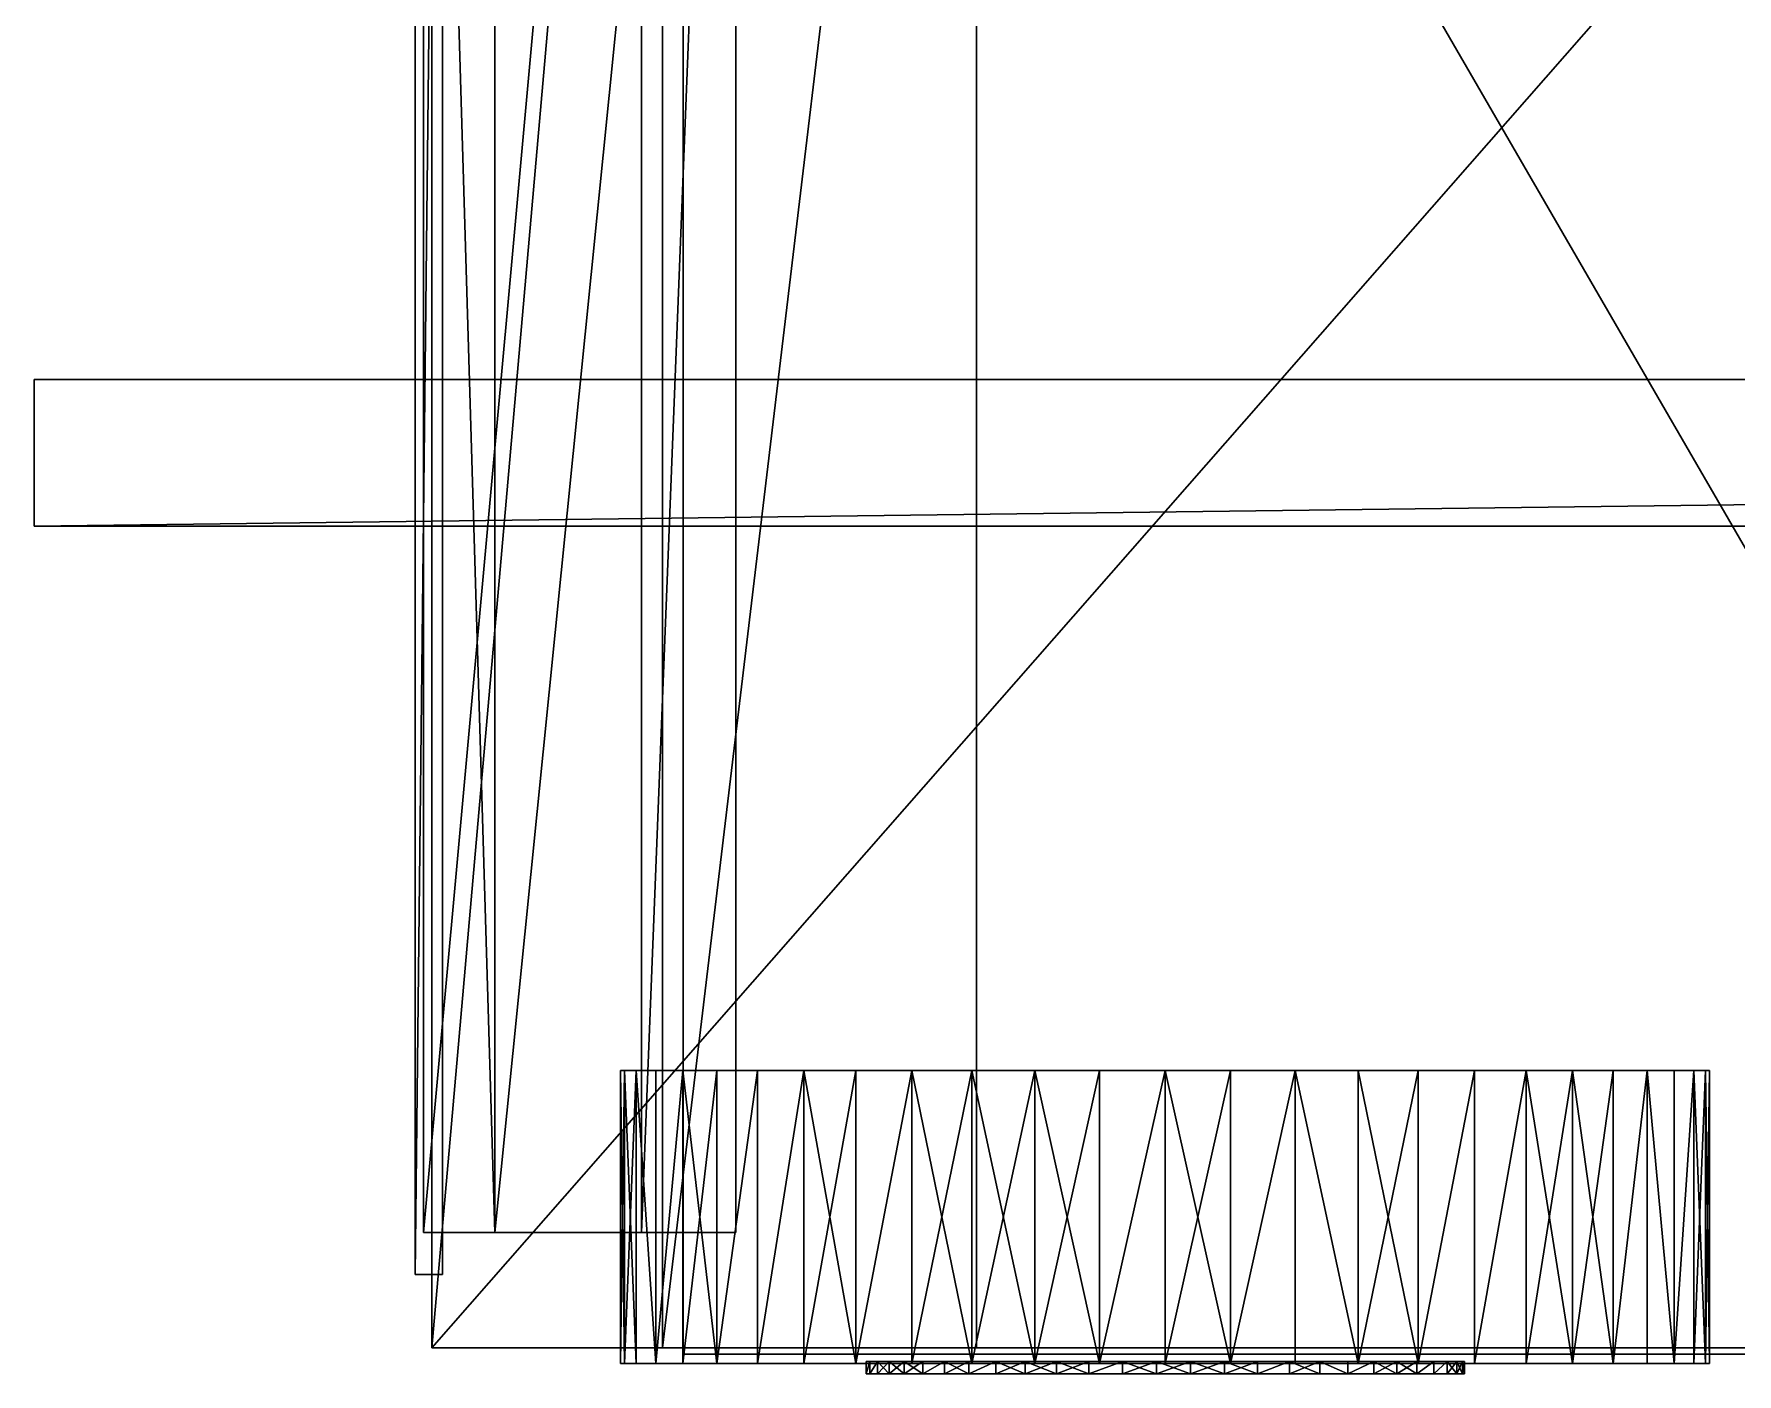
# Model space of a CAD drawing. Header units: millimetres. Extents: x -2700 to 8540, y -1280 to 1295.
# Drawn here: x -2700 to -1074, y -1280 to 0 of the extents above; entities that cross this region are included whole.
import ezdxf

# ---------------------------------------------------------------- set-up
doc = ezdxf.new("R2010")
doc.units = ezdxf.units.MM

msp = doc.modelspace()

# ---------------------------------------------------------------- linework, layer by layer
at = {"layer": 'CAD_75LAB'}
for points in [[(-120, 1255, 500), (-120, -1255, 500), (-2320, -1255, 500)], [(-2320, 1255, 500), (-120, 1255, 500), (-2320, -1255, 500)], [(-2100, 1255, 3040), (-2320, 1255, 1600), (-2320, -1255, 1600)], [(-2100, 1255, 3040), (-2320, -1255, 1600), (-2100, -1255, 3040)], [(-2320, 1255, 500), (-2320, -1255, 500), (-2320, -1255, 1600)], [(-2320, 1255, 1600), (-2320, 1255, 500), (-2320, -1255, 1600)], [(-1800, 1255, 3300), (-2100, 1255, 3040), (-2100, -1255, 3040)], [(-1800, 1255, 3300), (-2100, -1255, 3040), (-1800, -1255, 3300)], [(-2080, -1261, 1750), (-2080, 1261, 3020), (-2080, 1261, 1750)], [(-2080, -1261, 3020), (-2080, 1261, 3020), (-2080, -1261, 1750)], [(-2080, 1261, 1750), (-620, -1261, 1750), (-2080, -1261, 1750)], [(-620, 1261, 1750), (-620, -1261, 1750), (-2080, 1261, 1750)], [(-2080, 1261, 3020), (-2080, -1261, 3020), (-620, -1261, 3020)], [(-620, 1261, 3020), (-2080, 1261, 3020), (-620, -1261, 3020)], [(-1800, 1255, 3300), (-1800, -1255, 3300), (-120, -1255, 3300)], [(-120, 1255, 3300), (-1800, 1255, 3300), (-120, -1255, 3300)], [(-2336, -1185, 630), (-2336, 1185, 920), (-2336, 1185, 630)], [(-2336, -1185, 920), (-2336, 1185, 920), (-2336, -1185, 630)], [(-2310, 1185, 630), (-2336, -1185, 630), (-2336, 1185, 630)], [(-2310, 1185, 630), (-2310, -1185, 630), (-2336, -1185, 630)], [(-2310, 1185, 920), (-2336, 1185, 920), (-2336, -1185, 920)], [(-2310, 1185, 920), (-2336, -1185, 920), (-2310, -1185, 920)], [(-2310, -1185, 630), (-2310, 1185, 630), (-2310, 1185, 920)], [(-2310, -1185, 920), (-2310, -1185, 630), (-2310, 1185, 920)], [(-2260, -1145, 1710), (-2328, 1145, 1710), (-2260, 1145, 1710)], [(-2260, -1145, 1710), (-2328, -1145, 1710), (-2328, 1145, 1710)], [(-2328, -1145, 1710), (-2120, 1145, 3020), (-2328, 1145, 1710)], [(-2328, -1145, 1710), (-2120, -1145, 3020), (-2120, 1145, 3020)], [(-2260, -1145, 1710), (-2260, 1145, 1710), (-2030, 1145, 3020)], [(-2030, -1145, 3020), (-2260, -1145, 1710), (-2030, 1145, 3020)], [(-2120, -1145, 3020), (-2030, -1145, 3020), (-2030, 1145, 3020)], [(-2120, -1145, 3020), (-2030, 1145, 3020), (-2120, 1145, 3020)], [(-2700, -330, 1090), (-2700, -330, 840), (-2700, -470, 840)], [(-2700, -470, 1090), (-2700, -330, 1090), (-2700, -470, 840)], [(8460, -330, 840), (-2700, -330, 840), (-2700, -330, 1090)], [(8460, -330, 1090), (8460, -330, 840), (-2700, -330, 1090)], [(8460, -330, 840), (-2700, -470, 840), (-2700, -330, 840)], [(8460, -330, 840), (8460, -470, 840), (-2700, -470, 840)], [(8460, -330, 1090), (-2700, -330, 1090), (-2700, -470, 1090)], [(8460, -330, 1090), (-2700, -470, 1090), (8460, -470, 1090)], [(8460, -470, 840), (-2700, -470, 1090), (-2700, -470, 840)], [(8460, -470, 1090), (-2700, -470, 1090), (8460, -470, 840)], [(-2140, -1270, 520), (-2136.21, -1270, 582.68), (-2136.21, -990, 582.68)], [(-2140, -1270, 520), (-2136.21, -990, 582.68), (-2140, -990, 520)], [(-2136.21, -1270, 457.32), (-2140, -1270, 520), (-2140, -990, 520)], [(-2136.21, -1270, 457.32), (-2140, -990, 520), (-2136.21, -990, 457.32)], [(-2136.21, -990, 582.68), (-2136.21, -990, 457.32), (-2140, -990, 520)], [(-2136.21, -1270, 582.68), (-2124.89, -1270, 644.44), (-2124.89, -990, 644.44)], [(-2136.21, -1270, 582.68), (-2124.89, -990, 644.44), (-2136.21, -990, 582.68)], [(-2124.89, -1270, 395.56), (-2136.21, -1270, 457.32), (-2136.21, -990, 457.32)], [(-2124.89, -1270, 395.56), (-2136.21, -990, 457.32), (-2124.89, -990, 395.56)], [(-2136.21, -990, 457.32), (-2106.21, -990, 335.61), (-2124.89, -990, 395.56)], [(-2136.21, -990, 457.32), (-2009.23, -990, 175.18), (-2047.95, -990, 224.61)], [(-2136.21, -990, 457.32), (-2047.95, -990, 224.61), (-2106.21, -990, 335.61)], [(-2136.21, -990, 457.32), (-1744.44, -990, 15.11), (-2009.23, -990, 175.18)], [(-2106.21, -990, 704.39), (-2136.21, -990, 582.68), (-2124.89, -990, 644.44)], [(-2009.23, -990, 864.82), (-2136.21, -990, 582.68), (-2106.21, -990, 704.39)], [(-1115.11, -990, 395.56), (-2136.21, -990, 582.68), (-2009.23, -990, 864.82)], [(-1115.11, -990, 395.56), (-1744.44, -990, 15.11), (-2136.21, -990, 457.32)], [(-1115.11, -990, 395.56), (-2136.21, -990, 457.32), (-2136.21, -990, 582.68)], [(-2106.21, -1270, 704.39), (-2106.21, -990, 704.39), (-2124.89, -990, 644.44)], [(-2124.89, -1270, 644.44), (-2106.21, -1270, 704.39), (-2124.89, -990, 644.44)], [(-2106.21, -1270, 335.61), (-2124.89, -1270, 395.56), (-2124.89, -990, 395.56)], [(-2106.21, -1270, 335.61), (-2124.89, -990, 395.56), (-2106.21, -990, 335.61)], [(-2106.21, -1270, 704.39), (-2080.44, -990, 761.66), (-2106.21, -990, 704.39)], [(-2106.21, -1270, 704.39), (-2080.44, -1270, 761.66), (-2080.44, -990, 761.66)], [(-2106.21, -1270, 335.61), (-2106.21, -990, 335.61), (-2080.44, -990, 278.34)], [(-2080.44, -1270, 278.34), (-2106.21, -1270, 335.61), (-2080.44, -990, 278.34)], [(-2106.21, -990, 335.61), (-2047.95, -990, 224.61), (-2080.44, -990, 278.34)], [(-2009.23, -990, 864.82), (-2106.21, -990, 704.39), (-2080.44, -990, 761.66)], [(-2080.44, -1270, 761.66), (-2047.95, -990, 815.39), (-2080.44, -990, 761.66)], [(-2080.44, -1270, 761.66), (-2047.95, -1270, 815.39), (-2047.95, -990, 815.39)], [(-2047.95, -1270, 224.61), (-2080.44, -1270, 278.34), (-2080.44, -990, 278.34)], [(-2047.95, -1270, 224.61), (-2080.44, -990, 278.34), (-2047.95, -990, 224.61)], [(-2009.23, -990, 864.82), (-2080.44, -990, 761.66), (-2047.95, -990, 815.39)], [(-2047.95, -1270, 815.39), (-2009.23, -990, 864.82), (-2047.95, -990, 815.39)], [(-2047.95, -1270, 815.39), (-2009.23, -1270, 864.82), (-2009.23, -990, 864.82)], [(-2047.95, -1270, 224.61), (-2047.95, -990, 224.61), (-2009.23, -990, 175.18)], [(-2009.23, -1270, 175.18), (-2047.95, -1270, 224.61), (-2009.23, -990, 175.18)], [(-2009.23, -1270, 864.82), (-1964.82, -990, 909.23), (-2009.23, -990, 864.82)], [(-2009.23, -1270, 864.82), (-1964.82, -1270, 909.23), (-1964.82, -990, 909.23)], [(-2009.23, -1270, 175.18), (-2009.23, -990, 175.18), (-1964.82, -990, 130.77)], [(-1964.82, -1270, 130.77), (-2009.23, -1270, 175.18), (-1964.82, -990, 130.77)], [(-1915.39, -990, 92.05), (-1964.82, -990, 130.77), (-2009.23, -990, 175.18)], [(-1744.44, -990, 15.11), (-1915.39, -990, 92.05), (-2009.23, -990, 175.18)], [(-1115.11, -990, 395.56), (-2009.23, -990, 864.82), (-1964.82, -990, 909.23)], [(-1964.82, -1270, 909.23), (-1915.39, -990, 947.95), (-1964.82, -990, 909.23)], [(-1964.82, -1270, 909.23), (-1915.39, -1270, 947.95), (-1915.39, -990, 947.95)], [(-1915.39, -1270, 92.05), (-1964.82, -1270, 130.77), (-1964.82, -990, 130.77)], [(-1915.39, -1270, 92.05), (-1964.82, -990, 130.77), (-1915.39, -990, 92.05)], [(-1804.39, -990, 1006.21), (-1964.82, -990, 909.23), (-1915.39, -990, 947.95)], [(-1115.11, -990, 395.56), (-1964.82, -990, 909.23), (-1804.39, -990, 1006.21)], [(-1915.39, -1270, 947.95), (-1861.66, -990, 980.44), (-1915.39, -990, 947.95)], [(-1915.39, -1270, 947.95), (-1861.66, -1270, 980.44), (-1861.66, -990, 980.44)], [(-1915.39, -1270, 92.05), (-1915.39, -990, 92.05), (-1861.66, -990, 59.56)], [(-1861.66, -1270, 59.56), (-1915.39, -1270, 92.05), (-1861.66, -990, 59.56)], [(-1744.44, -990, 15.11), (-1861.66, -990, 59.56), (-1915.39, -990, 92.05)], [(-1804.39, -990, 1006.21), (-1915.39, -990, 947.95), (-1861.66, -990, 980.44)], [(-1861.66, -1270, 980.44), (-1804.39, -990, 1006.21), (-1861.66, -990, 980.44)], [(-1861.66, -1270, 980.44), (-1804.39, -1270, 1006.21), (-1804.39, -990, 1006.21)], [(-1804.39, -1270, 33.79), (-1861.66, -1270, 59.56), (-1861.66, -990, 59.56)], [(-1804.39, -1270, 33.79), (-1861.66, -990, 59.56), (-1804.39, -990, 33.79)], [(-1744.44, -990, 15.11), (-1804.39, -990, 33.79), (-1861.66, -990, 59.56)], [(-1804.39, -1270, 1006.21), (-1744.44, -990, 1024.89), (-1804.39, -990, 1006.21)], [(-1804.39, -1270, 1006.21), (-1744.44, -1270, 1024.89), (-1744.44, -990, 1024.89)], [(-1744.44, -1270, 15.11), (-1804.39, -1270, 33.79), (-1804.39, -990, 33.79)], [(-1744.44, -1270, 15.11), (-1804.39, -990, 33.79), (-1744.44, -990, 15.11)], [(-1682.68, -990, 1036.21), (-1804.39, -990, 1006.21), (-1744.44, -990, 1024.89)], [(-1324.61, -990, 947.95), (-1804.39, -990, 1006.21), (-1682.68, -990, 1036.21)], [(-1192.05, -990, 815.39), (-1115.11, -990, 395.56), (-1804.39, -990, 1006.21)], [(-1192.05, -990, 815.39), (-1804.39, -990, 1006.21), (-1324.61, -990, 947.95)], [(-1744.44, -1270, 1024.89), (-1682.68, -990, 1036.21), (-1744.44, -990, 1024.89)], [(-1744.44, -1270, 1024.89), (-1682.68, -1270, 1036.21), (-1682.68, -990, 1036.21)], [(-1682.68, -1270, 3.79), (-1744.44, -1270, 15.11), (-1744.44, -990, 15.11)], [(-1682.68, -1270, 3.79), (-1744.44, -990, 15.11), (-1682.68, -990, 3.79)], [(-1620, -990), (-1682.68, -990, 3.79), (-1744.44, -990, 15.11)], [(-1435.61, -990, 33.79), (-1620, -990), (-1744.44, -990, 15.11)], [(-1324.61, -990, 92.05), (-1435.61, -990, 33.79), (-1744.44, -990, 15.11)], [(-1115.11, -990, 395.56), (-1324.61, -990, 92.05), (-1744.44, -990, 15.11)], [(-1682.68, -1270, 1036.21), (-1620, -990, 1040), (-1682.68, -990, 1036.21)], [(-1682.68, -1270, 1036.21), (-1620, -1270, 1040), (-1620, -990, 1040)], [(-1682.68, -1270, 3.79), (-1682.68, -990, 3.79), (-1620, -990)], [(-1620, -1270), (-1682.68, -1270, 3.79), (-1620, -990)], [(-1324.61, -990, 947.95), (-1682.68, -990, 1036.21), (-1620, -990, 1040)], [(-1620, -1270, 1040), (-1557.32, -1270, 1036.21), (-1557.32, -990, 1036.21)], [(-1620, -1270, 1040), (-1557.32, -990, 1036.21), (-1620, -990, 1040)], [(-1557.32, -1270, 3.79), (-1620, -1270), (-1620, -990)], [(-1557.32, -1270, 3.79), (-1620, -990), (-1557.32, -990, 3.79)], [(-1435.61, -990, 33.79), (-1557.32, -990, 3.79), (-1620, -990)], [(-1495.56, -990, 1024.89), (-1620, -990, 1040), (-1557.32, -990, 1036.21)], [(-1378.34, -990, 980.44), (-1620, -990, 1040), (-1495.56, -990, 1024.89)], [(-1324.61, -990, 947.95), (-1620, -990, 1040), (-1378.34, -990, 980.44)], [(-1557.32, -1270, 1036.21), (-1495.56, -1270, 1024.89), (-1495.56, -990, 1024.89)], [(-1557.32, -1270, 1036.21), (-1495.56, -990, 1024.89), (-1557.32, -990, 1036.21)], [(-1557.32, -1270, 3.79), (-1557.32, -990, 3.79), (-1495.56, -990, 15.11)], [(-1495.56, -1270, 15.11), (-1557.32, -1270, 3.79), (-1495.56, -990, 15.11)], [(-1435.61, -990, 33.79), (-1495.56, -990, 15.11), (-1557.32, -990, 3.79)], [(-1435.61, -1270, 1006.21), (-1435.61, -990, 1006.21), (-1495.56, -990, 1024.89)], [(-1495.56, -1270, 1024.89), (-1435.61, -1270, 1006.21), (-1495.56, -990, 1024.89)], [(-1435.61, -1270, 33.79), (-1495.56, -1270, 15.11), (-1495.56, -990, 15.11)], [(-1435.61, -1270, 33.79), (-1495.56, -990, 15.11), (-1435.61, -990, 33.79)], [(-1378.34, -990, 980.44), (-1495.56, -990, 1024.89), (-1435.61, -990, 1006.21)], [(-1435.61, -1270, 1006.21), (-1378.34, -1270, 980.44), (-1378.34, -990, 980.44)], [(-1435.61, -1270, 1006.21), (-1378.34, -990, 980.44), (-1435.61, -990, 1006.21)], [(-1378.34, -1270, 59.56), (-1435.61, -1270, 33.79), (-1435.61, -990, 33.79)], [(-1378.34, -1270, 59.56), (-1435.61, -990, 33.79), (-1378.34, -990, 59.56)], [(-1324.61, -990, 92.05), (-1378.34, -990, 59.56), (-1435.61, -990, 33.79)], [(-1378.34, -1270, 980.44), (-1324.61, -1270, 947.95), (-1324.61, -990, 947.95)], [(-1378.34, -1270, 980.44), (-1324.61, -990, 947.95), (-1378.34, -990, 980.44)], [(-1378.34, -1270, 59.56), (-1378.34, -990, 59.56), (-1324.61, -990, 92.05)], [(-1324.61, -1270, 92.05), (-1378.34, -1270, 59.56), (-1324.61, -990, 92.05)], [(-1324.61, -1270, 947.95), (-1275.18, -1270, 909.23), (-1275.18, -990, 909.23)], [(-1324.61, -1270, 947.95), (-1275.18, -990, 909.23), (-1324.61, -990, 947.95)], [(-1324.61, -1270, 92.05), (-1324.61, -990, 92.05), (-1275.18, -990, 130.77)], [(-1275.18, -1270, 130.77), (-1324.61, -1270, 92.05), (-1275.18, -990, 130.77)], [(-1230.77, -990, 175.18), (-1275.18, -990, 130.77), (-1324.61, -990, 92.05)], [(-1192.05, -990, 224.61), (-1230.77, -990, 175.18), (-1324.61, -990, 92.05)], [(-1159.56, -990, 278.34), (-1192.05, -990, 224.61), (-1324.61, -990, 92.05)], [(-1115.11, -990, 395.56), (-1159.56, -990, 278.34), (-1324.61, -990, 92.05)], [(-1275.18, -990, 909.23), (-1192.05, -990, 815.39), (-1324.61, -990, 947.95)], [(-1275.18, -1270, 909.23), (-1230.77, -1270, 864.82), (-1230.77, -990, 864.82)], [(-1275.18, -1270, 909.23), (-1230.77, -990, 864.82), (-1275.18, -990, 909.23)], [(-1230.77, -1270, 175.18), (-1275.18, -1270, 130.77), (-1275.18, -990, 130.77)], [(-1230.77, -1270, 175.18), (-1275.18, -990, 130.77), (-1230.77, -990, 175.18)], [(-1275.18, -990, 909.23), (-1230.77, -990, 864.82), (-1192.05, -990, 815.39)], [(-1230.77, -1270, 864.82), (-1192.05, -1270, 815.39), (-1192.05, -990, 815.39)], [(-1230.77, -1270, 864.82), (-1192.05, -990, 815.39), (-1230.77, -990, 864.82)], [(-1192.05, -1270, 224.61), (-1230.77, -1270, 175.18), (-1230.77, -990, 175.18)], [(-1192.05, -1270, 224.61), (-1230.77, -990, 175.18), (-1192.05, -990, 224.61)], [(-1192.05, -1270, 815.39), (-1159.56, -1270, 761.66), (-1159.56, -990, 761.66)], [(-1192.05, -1270, 815.39), (-1159.56, -990, 761.66), (-1192.05, -990, 815.39)], [(-1192.05, -1270, 224.61), (-1192.05, -990, 224.61), (-1159.56, -990, 278.34)], [(-1159.56, -1270, 278.34), (-1192.05, -1270, 224.61), (-1159.56, -990, 278.34)], [(-1192.05, -990, 815.39), (-1133.79, -990, 704.39), (-1115.11, -990, 644.44)], [(-1192.05, -990, 815.39), (-1159.56, -990, 761.66), (-1133.79, -990, 704.39)], [(-1192.05, -990, 815.39), (-1115.11, -990, 644.44), (-1115.11, -990, 395.56)], [(-1133.79, -1270, 704.39), (-1133.79, -990, 704.39), (-1159.56, -990, 761.66)], [(-1159.56, -1270, 761.66), (-1133.79, -1270, 704.39), (-1159.56, -990, 761.66)], [(-1133.79, -1270, 335.61), (-1159.56, -990, 278.34), (-1133.79, -990, 335.61)], [(-1133.79, -1270, 335.61), (-1159.56, -1270, 278.34), (-1159.56, -990, 278.34)], [(-1115.11, -990, 395.56), (-1133.79, -990, 335.61), (-1159.56, -990, 278.34)], [(-1133.79, -1270, 704.39), (-1115.11, -1270, 644.44), (-1115.11, -990, 644.44)], [(-1133.79, -1270, 704.39), (-1115.11, -990, 644.44), (-1133.79, -990, 704.39)], [(-1133.79, -1270, 335.61), (-1133.79, -990, 335.61), (-1115.11, -990, 395.56)], [(-1115.11, -1270, 395.56), (-1133.79, -1270, 335.61), (-1115.11, -990, 395.56)], [(-1115.11, -1270, 644.44), (-1103.79, -1270, 582.68), (-1103.79, -990, 582.68)], [(-1115.11, -1270, 644.44), (-1103.79, -990, 582.68), (-1115.11, -990, 644.44)], [(-1103.79, -1270, 457.32), (-1115.11, -990, 395.56), (-1103.79, -990, 457.32)], [(-1103.79, -1270, 457.32), (-1115.11, -1270, 395.56), (-1115.11, -990, 395.56)], [(-1115.11, -990, 644.44), (-1103.79, -990, 582.68), (-1100, -990, 520)], [(-1115.11, -990, 644.44), (-1103.79, -990, 457.32), (-1115.11, -990, 395.56)], [(-1115.11, -990, 644.44), (-1100, -990, 520), (-1103.79, -990, 457.32)], [(-1100, -1270, 520), (-1100, -990, 520), (-1103.79, -990, 582.68)], [(-1103.79, -1270, 582.68), (-1100, -1270, 520), (-1103.79, -990, 582.68)], [(-1103.79, -1270, 457.32), (-1103.79, -990, 457.32), (-1100, -990, 520)], [(-1100, -1270, 520), (-1103.79, -1270, 457.32), (-1100, -990, 520)], [(-2120, -1145, 3020), (-2328, -1145, 1710), (-2260, -1145, 1710)], [(-2030, -1145, 3020), (-2120, -1145, 3020), (-2260, -1145, 1710)], [(-2310, -1185, 920), (-2336, -1185, 630), (-2310, -1185, 630)], [(-2310, -1185, 920), (-2336, -1185, 920), (-2336, -1185, 630)], [(-2320, -1255, 1600), (-2320, -1255, 500), (-120, -1255, 500)], [(-2320, -1255, 1600), (-120, -1255, 500), (-120, -1255, 3300)], [(-1800, -1255, 3300), (-2320, -1255, 1600), (-120, -1255, 3300)], [(-2100, -1255, 3040), (-2320, -1255, 1600), (-1800, -1255, 3300)], [(-620, -1261, 3020), (-2080, -1261, 1750), (-620, -1261, 1750)], [(-620, -1261, 3020), (-2080, -1261, 3020), (-2080, -1261, 1750)], [(-1905.53, -1280, 536.33), (-1901.81, -1280, 568.77), (-1901.81, -1268, 568.77)], [(-1905.53, -1280, 536.33), (-1901.81, -1268, 568.77), (-1905.53, -1268, 536.33)], [(-1905.53, -1280, 503.67), (-1905.53, -1280, 536.33), (-1905.53, -1268, 536.33)], [(-1905.53, -1280, 503.67), (-1905.53, -1268, 536.33), (-1905.53, -1268, 503.67)], [(-1905.53, -1280, 503.67), (-1905.53, -1268, 503.67), (-1901.81, -1268, 471.23)], [(-1901.81, -1280, 471.23), (-1905.53, -1280, 503.67), (-1901.81, -1268, 471.23)], [(-1905.53, -1268, 503.67), (-1894.42, -1268, 439.42), (-1901.81, -1268, 471.23)], [(-1901.81, -1268, 568.77), (-1905.53, -1268, 503.67), (-1905.53, -1268, 536.33)], [(-1883.44, -1268, 631.33), (-1894.42, -1268, 439.42), (-1905.53, -1268, 503.67)], [(-1883.44, -1268, 631.33), (-1905.53, -1268, 503.67), (-1901.81, -1268, 568.77)], [(-1901.81, -1280, 568.77), (-1894.42, -1280, 600.58), (-1894.42, -1268, 600.58)], [(-1901.81, -1280, 568.77), (-1894.42, -1268, 600.58), (-1901.81, -1268, 568.77)], [(-1901.81, -1280, 471.23), (-1901.81, -1268, 471.23), (-1894.42, -1268, 439.42)], [(-1894.42, -1280, 439.42), (-1901.81, -1280, 471.23), (-1894.42, -1268, 439.42)], [(-1883.44, -1268, 631.33), (-1901.81, -1268, 568.77), (-1894.42, -1268, 600.58)], [(-1894.42, -1280, 600.58), (-1883.44, -1280, 631.33), (-1883.44, -1268, 631.33)], [(-1894.42, -1280, 600.58), (-1883.44, -1268, 631.33), (-1894.42, -1268, 600.58)], [(-1883.44, -1280, 408.67), (-1894.42, -1280, 439.42), (-1894.42, -1268, 439.42)], [(-1883.44, -1280, 408.67), (-1894.42, -1268, 439.42), (-1883.44, -1268, 408.67)], [(-1894.42, -1268, 439.42), (-1869.03, -1268, 379.36), (-1883.44, -1268, 408.67)], [(-1894.42, -1268, 439.42), (-1830.71, -1268, 326.61), (-1869.03, -1268, 379.36)], [(-1894.42, -1268, 439.42), (-1723.76, -1268, 253.49), (-1830.71, -1268, 326.61)], [(-1851.38, -1268, 688.11), (-1894.42, -1268, 439.42), (-1883.44, -1268, 631.33)], [(-1753.47, -1268, 772.95), (-1894.42, -1268, 439.42), (-1851.38, -1268, 688.11)], [(-1595.53, -1268, 804.95), (-1894.42, -1268, 439.42), (-1753.47, -1268, 772.95)], [(-1595.53, -1268, 804.95), (-1723.76, -1268, 253.49), (-1894.42, -1268, 439.42)], [(-1883.44, -1280, 631.33), (-1869.03, -1280, 660.64), (-1869.03, -1268, 660.64)], [(-1883.44, -1280, 631.33), (-1869.03, -1268, 660.64), (-1883.44, -1268, 631.33)], [(-1869.03, -1280, 379.36), (-1883.44, -1280, 408.67), (-1883.44, -1268, 408.67)], [(-1869.03, -1280, 379.36), (-1883.44, -1268, 408.67), (-1869.03, -1268, 379.36)], [(-1851.38, -1268, 688.11), (-1883.44, -1268, 631.33), (-1869.03, -1268, 660.64)], [(-1869.03, -1280, 660.64), (-1851.38, -1280, 688.11), (-1851.38, -1268, 688.11)], [(-1869.03, -1280, 660.64), (-1851.38, -1268, 688.11), (-1869.03, -1268, 660.64)], [(-1851.38, -1280, 351.89), (-1869.03, -1280, 379.36), (-1869.03, -1268, 379.36)], [(-1851.38, -1280, 351.89), (-1869.03, -1268, 379.36), (-1851.38, -1268, 351.89)], [(-1869.03, -1268, 379.36), (-1830.71, -1268, 326.61), (-1851.38, -1268, 351.89)], [(-1851.38, -1280, 688.11), (-1830.71, -1280, 713.39), (-1830.71, -1268, 713.39)], [(-1851.38, -1280, 688.11), (-1830.71, -1268, 713.39), (-1851.38, -1268, 688.11)], [(-1851.38, -1280, 351.89), (-1851.38, -1268, 351.89), (-1830.71, -1268, 326.61)], [(-1830.71, -1280, 326.61), (-1851.38, -1280, 351.89), (-1830.71, -1268, 326.61)], [(-1781.43, -1268, 756.08), (-1851.38, -1268, 688.11), (-1830.71, -1268, 713.39)], [(-1753.47, -1268, 772.95), (-1851.38, -1268, 688.11), (-1781.43, -1268, 756.08)], [(-1830.71, -1280, 713.39), (-1807.29, -1268, 736.14), (-1830.71, -1268, 713.39)], [(-1830.71, -1280, 713.39), (-1807.29, -1280, 736.14), (-1807.29, -1268, 736.14)], [(-1807.29, -1280, 303.86), (-1830.71, -1280, 326.61), (-1830.71, -1268, 326.61)], [(-1807.29, -1280, 303.86), (-1830.71, -1268, 326.61), (-1807.29, -1268, 303.86)], [(-1753.47, -1268, 267.05), (-1807.29, -1268, 303.86), (-1830.71, -1268, 326.61)], [(-1723.76, -1268, 253.49), (-1753.47, -1268, 267.05), (-1830.71, -1268, 326.61)], [(-1781.43, -1268, 756.08), (-1830.71, -1268, 713.39), (-1807.29, -1268, 736.14)], [(-1807.29, -1280, 736.14), (-1781.43, -1268, 756.08), (-1807.29, -1268, 736.14)], [(-1807.29, -1280, 736.14), (-1781.43, -1280, 756.08), (-1781.43, -1268, 756.08)], [(-1807.29, -1280, 303.86), (-1807.29, -1268, 303.86), (-1781.43, -1268, 283.92)], [(-1781.43, -1280, 283.92), (-1807.29, -1280, 303.86), (-1781.43, -1268, 283.92)], [(-1753.47, -1268, 267.05), (-1781.43, -1268, 283.92), (-1807.29, -1268, 303.86)], [(-1781.43, -1280, 756.08), (-1753.47, -1268, 772.95), (-1781.43, -1268, 756.08)], [(-1781.43, -1280, 756.08), (-1753.47, -1280, 772.95), (-1753.47, -1268, 772.95)], [(-1753.47, -1280, 267.05), (-1781.43, -1280, 283.92), (-1781.43, -1268, 283.92)], [(-1753.47, -1280, 267.05), (-1781.43, -1268, 283.92), (-1753.47, -1268, 267.05)], [(-1753.47, -1280, 772.95), (-1723.76, -1268, 786.51), (-1753.47, -1268, 772.95)], [(-1753.47, -1280, 772.95), (-1723.76, -1280, 786.51), (-1723.76, -1268, 786.51)], [(-1723.76, -1280, 253.49), (-1753.47, -1280, 267.05), (-1753.47, -1268, 267.05)], [(-1723.76, -1280, 253.49), (-1753.47, -1268, 267.05), (-1723.76, -1268, 253.49)], [(-1595.53, -1268, 804.95), (-1753.47, -1268, 772.95), (-1723.76, -1268, 786.51)], [(-1723.76, -1280, 786.51), (-1692.71, -1268, 796.6), (-1723.76, -1268, 786.51)], [(-1723.76, -1280, 786.51), (-1692.71, -1280, 796.6), (-1692.71, -1268, 796.6)], [(-1692.71, -1280, 243.4), (-1723.76, -1280, 253.49), (-1723.76, -1268, 253.49)], [(-1692.71, -1280, 243.4), (-1723.76, -1268, 253.49), (-1692.71, -1268, 243.4)], [(-1563.2, -1268, 239.7), (-1692.71, -1268, 243.4), (-1723.76, -1268, 253.49)], [(-1531.62, -1268, 248), (-1563.2, -1268, 239.7), (-1723.76, -1268, 253.49)], [(-1595.53, -1268, 804.95), (-1723.76, -1268, 786.51), (-1692.71, -1268, 796.6)], [(-1595.53, -1268, 804.95), (-1531.62, -1268, 248), (-1723.76, -1268, 253.49)], [(-1692.71, -1280, 796.6), (-1660.7, -1268, 803.09), (-1692.71, -1268, 796.6)], [(-1692.71, -1280, 796.6), (-1660.7, -1280, 803.09), (-1660.7, -1268, 803.09)], [(-1692.71, -1280, 243.4), (-1692.71, -1268, 243.4), (-1660.7, -1268, 236.91)], [(-1660.7, -1280, 236.91), (-1692.71, -1280, 243.4), (-1660.7, -1268, 236.91)], [(-1628.17, -1268, 234.12), (-1660.7, -1268, 236.91), (-1692.71, -1268, 243.4)], [(-1563.2, -1268, 239.7), (-1628.17, -1268, 234.12), (-1692.71, -1268, 243.4)], [(-1595.53, -1268, 804.95), (-1692.71, -1268, 796.6), (-1660.7, -1268, 803.09)], [(-1660.7, -1280, 803.09), (-1628.17, -1268, 805.88), (-1660.7, -1268, 803.09)], [(-1660.7, -1280, 803.09), (-1628.17, -1280, 805.88), (-1628.17, -1268, 805.88)], [(-1628.17, -1280, 234.12), (-1660.7, -1280, 236.91), (-1660.7, -1268, 236.91)], [(-1628.17, -1280, 234.12), (-1660.7, -1268, 236.91), (-1628.17, -1268, 234.12)], [(-1595.53, -1268, 804.95), (-1660.7, -1268, 803.09), (-1628.17, -1268, 805.88)], [(-1628.17, -1280, 805.88), (-1595.53, -1268, 804.95), (-1628.17, -1268, 805.88)], [(-1628.17, -1280, 805.88), (-1595.53, -1280, 804.95), (-1595.53, -1268, 804.95)], [(-1595.53, -1280, 235.05), (-1628.17, -1280, 234.12), (-1628.17, -1268, 234.12)], [(-1595.53, -1280, 235.05), (-1628.17, -1268, 234.12), (-1595.53, -1268, 235.05)], [(-1563.2, -1268, 239.7), (-1595.53, -1268, 235.05), (-1628.17, -1268, 234.12)], [(-1595.53, -1280, 804.95), (-1563.2, -1268, 800.3), (-1595.53, -1268, 804.95)], [(-1595.53, -1280, 804.95), (-1563.2, -1280, 800.3), (-1563.2, -1268, 800.3)], [(-1563.2, -1280, 239.7), (-1595.53, -1280, 235.05), (-1595.53, -1268, 235.05)], [(-1563.2, -1280, 239.7), (-1595.53, -1268, 235.05), (-1563.2, -1268, 239.7)], [(-1531.62, -1268, 792), (-1595.53, -1268, 804.95), (-1563.2, -1268, 800.3)], [(-1472.31, -1268, 764.92), (-1595.53, -1268, 804.95), (-1531.62, -1268, 792)], [(-1472.31, -1268, 764.92), (-1531.62, -1268, 248), (-1595.53, -1268, 804.95)], [(-1563.2, -1280, 800.3), (-1531.62, -1280, 792), (-1531.62, -1268, 792)], [(-1563.2, -1280, 800.3), (-1531.62, -1268, 792), (-1563.2, -1268, 800.3)], [(-1531.62, -1280, 248), (-1563.2, -1280, 239.7), (-1563.2, -1268, 239.7)], [(-1531.62, -1280, 248), (-1563.2, -1268, 239.7), (-1531.62, -1268, 248)], [(-1531.62, -1280, 792), (-1501.19, -1280, 780.15), (-1501.19, -1268, 780.15)], [(-1531.62, -1280, 792), (-1501.19, -1268, 780.15), (-1531.62, -1268, 792)], [(-1531.62, -1280, 248), (-1531.62, -1268, 248), (-1501.19, -1268, 259.85)], [(-1501.19, -1280, 259.85), (-1531.62, -1280, 248), (-1501.19, -1268, 259.85)], [(-1472.31, -1268, 275.08), (-1501.19, -1268, 259.85), (-1531.62, -1268, 248)], [(-1334, -1268, 520), (-1472.31, -1268, 275.08), (-1531.62, -1268, 248)], [(-1472.31, -1268, 764.92), (-1531.62, -1268, 792), (-1501.19, -1268, 780.15)], [(-1472.31, -1268, 764.92), (-1334, -1268, 520), (-1531.62, -1268, 248)], [(-1501.19, -1280, 780.15), (-1472.31, -1280, 764.92), (-1472.31, -1268, 764.92)], [(-1501.19, -1280, 780.15), (-1472.31, -1268, 764.92), (-1501.19, -1268, 780.15)], [(-1472.31, -1280, 275.08), (-1501.19, -1268, 259.85), (-1472.31, -1268, 275.08)], [(-1472.31, -1280, 275.08), (-1501.19, -1280, 259.85), (-1501.19, -1268, 259.85)], [(-1445.35, -1280, 746.48), (-1445.35, -1268, 746.48), (-1472.31, -1268, 764.92)], [(-1472.31, -1280, 764.92), (-1445.35, -1280, 746.48), (-1472.31, -1268, 764.92)], [(-1445.35, -1280, 293.52), (-1472.31, -1280, 275.08), (-1472.31, -1268, 275.08)], [(-1445.35, -1280, 293.52), (-1472.31, -1268, 275.08), (-1445.35, -1268, 293.52)], [(-1341.43, -1268, 455.22), (-1445.35, -1268, 293.52), (-1472.31, -1268, 275.08)], [(-1334, -1268, 520), (-1341.43, -1268, 455.22), (-1472.31, -1268, 275.08)], [(-1398.6, -1268, 701.04), (-1334, -1268, 520), (-1472.31, -1268, 764.92)], [(-1420.68, -1268, 725.1), (-1472.31, -1268, 764.92), (-1445.35, -1268, 746.48)], [(-1420.68, -1268, 725.1), (-1398.6, -1268, 701.04), (-1472.31, -1268, 764.92)], [(-1445.35, -1280, 746.48), (-1420.68, -1280, 725.1), (-1420.68, -1268, 725.1)], [(-1445.35, -1280, 746.48), (-1420.68, -1268, 725.1), (-1445.35, -1268, 746.48)], [(-1445.35, -1280, 293.52), (-1445.35, -1268, 293.52), (-1420.68, -1268, 314.9)], [(-1420.68, -1280, 314.9), (-1445.35, -1280, 293.52), (-1420.68, -1268, 314.9)], [(-1379.4, -1268, 365.38), (-1420.68, -1268, 314.9), (-1445.35, -1268, 293.52)], [(-1341.43, -1268, 455.22), (-1379.4, -1268, 365.38), (-1445.35, -1268, 293.52)], [(-1420.68, -1280, 725.1), (-1398.6, -1280, 701.04), (-1398.6, -1268, 701.04)], [(-1420.68, -1280, 725.1), (-1398.6, -1268, 701.04), (-1420.68, -1268, 725.1)], [(-1398.6, -1280, 338.96), (-1420.68, -1268, 314.9), (-1398.6, -1268, 338.96)], [(-1398.6, -1280, 338.96), (-1420.68, -1280, 314.9), (-1420.68, -1268, 314.9)], [(-1379.4, -1268, 365.38), (-1398.6, -1268, 338.96), (-1420.68, -1268, 314.9)], [(-1398.6, -1280, 701.04), (-1379.4, -1280, 674.62), (-1379.4, -1268, 674.62)], [(-1398.6, -1280, 701.04), (-1379.4, -1268, 674.62), (-1398.6, -1268, 701.04)], [(-1379.4, -1280, 365.38), (-1398.6, -1268, 338.96), (-1379.4, -1268, 365.38)], [(-1379.4, -1280, 365.38), (-1398.6, -1280, 338.96), (-1398.6, -1268, 338.96)], [(-1398.6, -1268, 701.04), (-1341.43, -1268, 584.78), (-1334, -1268, 520)], [(-1398.6, -1268, 701.04), (-1379.4, -1268, 674.62), (-1341.43, -1268, 584.78)], [(-1379.4, -1280, 674.62), (-1363.34, -1280, 646.19), (-1363.34, -1268, 646.19)], [(-1379.4, -1280, 674.62), (-1363.34, -1268, 646.19), (-1379.4, -1268, 674.62)], [(-1379.4, -1280, 365.38), (-1379.4, -1268, 365.38), (-1363.34, -1268, 393.81)], [(-1363.34, -1280, 393.81), (-1379.4, -1280, 365.38), (-1363.34, -1268, 393.81)], [(-1341.43, -1268, 455.22), (-1363.34, -1268, 393.81), (-1379.4, -1268, 365.38)], [(-1379.4, -1268, 674.62), (-1350.63, -1268, 616.11), (-1341.43, -1268, 584.78)], [(-1379.4, -1268, 674.62), (-1363.34, -1268, 646.19), (-1350.63, -1268, 616.11)], [(-1363.34, -1280, 646.19), (-1350.63, -1280, 616.11), (-1350.63, -1268, 616.11)], [(-1363.34, -1280, 646.19), (-1350.63, -1268, 616.11), (-1363.34, -1268, 646.19)], [(-1363.34, -1280, 393.81), (-1363.34, -1268, 393.81), (-1350.63, -1268, 423.89)], [(-1350.63, -1280, 423.89), (-1363.34, -1280, 393.81), (-1350.63, -1268, 423.89)], [(-1341.43, -1268, 455.22), (-1350.63, -1268, 423.89), (-1363.34, -1268, 393.81)], [(-1350.63, -1280, 616.11), (-1341.43, -1280, 584.78), (-1341.43, -1268, 584.78)], [(-1350.63, -1280, 616.11), (-1341.43, -1268, 584.78), (-1350.63, -1268, 616.11)], [(-1341.43, -1280, 455.22), (-1350.63, -1268, 423.89), (-1341.43, -1268, 455.22)], [(-1341.43, -1280, 455.22), (-1350.63, -1280, 423.89), (-1350.63, -1268, 423.89)], [(-1335.86, -1280, 552.6), (-1335.86, -1268, 552.6), (-1341.43, -1268, 584.78)], [(-1341.43, -1280, 584.78), (-1335.86, -1280, 552.6), (-1341.43, -1268, 584.78)], [(-1341.43, -1280, 455.22), (-1341.43, -1268, 455.22), (-1335.86, -1268, 487.4)], [(-1335.86, -1280, 487.4), (-1341.43, -1280, 455.22), (-1335.86, -1268, 487.4)], [(-1334, -1268, 520), (-1335.86, -1268, 487.4), (-1341.43, -1268, 455.22)], [(-1341.43, -1268, 584.78), (-1335.86, -1268, 552.6), (-1334, -1268, 520)], [(-1335.86, -1280, 552.6), (-1334, -1280, 520), (-1334, -1268, 520)], [(-1335.86, -1280, 552.6), (-1334, -1268, 520), (-1335.86, -1268, 552.6)], [(-1334, -1280, 520), (-1335.86, -1268, 487.4), (-1334, -1268, 520)], [(-1334, -1280, 520), (-1335.86, -1280, 487.4), (-1335.86, -1268, 487.4)], [(-2136.21, -1270, 582.68), (-2140, -1270, 520), (-2136.21, -1270, 457.32)], [(-2136.21, -1270, 457.32), (-2124.89, -1270, 395.56), (-2106.21, -1270, 335.61)], [(-2136.21, -1270, 457.32), (-2047.95, -1270, 224.61), (-2009.23, -1270, 175.18)], [(-2136.21, -1270, 457.32), (-2106.21, -1270, 335.61), (-2047.95, -1270, 224.61)], [(-2136.21, -1270, 457.32), (-2009.23, -1270, 175.18), (-1744.44, -1270, 15.11)], [(-2106.21, -1270, 704.39), (-2124.89, -1270, 644.44), (-2136.21, -1270, 582.68)], [(-2009.23, -1270, 864.82), (-2106.21, -1270, 704.39), (-2136.21, -1270, 582.68)], [(-1115.11, -1270, 395.56), (-2009.23, -1270, 864.82), (-2136.21, -1270, 582.68)], [(-1115.11, -1270, 395.56), (-2136.21, -1270, 457.32), (-1744.44, -1270, 15.11)], [(-1115.11, -1270, 395.56), (-2136.21, -1270, 582.68), (-2136.21, -1270, 457.32)], [(-2106.21, -1270, 335.61), (-2080.44, -1270, 278.34), (-2047.95, -1270, 224.61)], [(-2009.23, -1270, 864.82), (-2080.44, -1270, 761.66), (-2106.21, -1270, 704.39)], [(-2009.23, -1270, 864.82), (-2047.95, -1270, 815.39), (-2080.44, -1270, 761.66)], [(-1915.39, -1270, 92.05), (-2009.23, -1270, 175.18), (-1964.82, -1270, 130.77)], [(-1744.44, -1270, 15.11), (-2009.23, -1270, 175.18), (-1915.39, -1270, 92.05)], [(-1115.11, -1270, 395.56), (-1964.82, -1270, 909.23), (-2009.23, -1270, 864.82)], [(-1804.39, -1270, 1006.21), (-1915.39, -1270, 947.95), (-1964.82, -1270, 909.23)], [(-1115.11, -1270, 395.56), (-1804.39, -1270, 1006.21), (-1964.82, -1270, 909.23)], [(-1744.44, -1270, 15.11), (-1915.39, -1270, 92.05), (-1861.66, -1270, 59.56)], [(-1804.39, -1270, 1006.21), (-1861.66, -1270, 980.44), (-1915.39, -1270, 947.95)], [(-1905.53, -1280, 503.67), (-1901.81, -1280, 471.23), (-1894.42, -1280, 439.42)], [(-1901.81, -1280, 568.77), (-1905.53, -1280, 536.33), (-1905.53, -1280, 503.67)], [(-1883.44, -1280, 631.33), (-1905.53, -1280, 503.67), (-1894.42, -1280, 439.42)], [(-1883.44, -1280, 631.33), (-1901.81, -1280, 568.77), (-1905.53, -1280, 503.67)], [(-1883.44, -1280, 631.33), (-1894.42, -1280, 600.58), (-1901.81, -1280, 568.77)], [(-1894.42, -1280, 439.42), (-1883.44, -1280, 408.67), (-1869.03, -1280, 379.36)], [(-1894.42, -1280, 439.42), (-1869.03, -1280, 379.36), (-1830.71, -1280, 326.61)], [(-1894.42, -1280, 439.42), (-1830.71, -1280, 326.61), (-1723.76, -1280, 253.49)], [(-1851.38, -1280, 688.11), (-1883.44, -1280, 631.33), (-1894.42, -1280, 439.42)], [(-1753.47, -1280, 772.95), (-1851.38, -1280, 688.11), (-1894.42, -1280, 439.42)], [(-1595.53, -1280, 804.95), (-1753.47, -1280, 772.95), (-1894.42, -1280, 439.42)], [(-1595.53, -1280, 804.95), (-1894.42, -1280, 439.42), (-1723.76, -1280, 253.49)], [(-1851.38, -1280, 688.11), (-1869.03, -1280, 660.64), (-1883.44, -1280, 631.33)], [(-1869.03, -1280, 379.36), (-1851.38, -1280, 351.89), (-1830.71, -1280, 326.61)], [(-1744.44, -1270, 15.11), (-1861.66, -1270, 59.56), (-1804.39, -1270, 33.79)], [(-1781.43, -1280, 756.08), (-1830.71, -1280, 713.39), (-1851.38, -1280, 688.11)], [(-1753.47, -1280, 772.95), (-1781.43, -1280, 756.08), (-1851.38, -1280, 688.11)], [(-1753.47, -1280, 267.05), (-1830.71, -1280, 326.61), (-1807.29, -1280, 303.86)], [(-1723.76, -1280, 253.49), (-1830.71, -1280, 326.61), (-1753.47, -1280, 267.05)], [(-1781.43, -1280, 756.08), (-1807.29, -1280, 736.14), (-1830.71, -1280, 713.39)], [(-1753.47, -1280, 267.05), (-1807.29, -1280, 303.86), (-1781.43, -1280, 283.92)], [(-1682.68, -1270, 1036.21), (-1744.44, -1270, 1024.89), (-1804.39, -1270, 1006.21)], [(-1324.61, -1270, 947.95), (-1682.68, -1270, 1036.21), (-1804.39, -1270, 1006.21)], [(-1192.05, -1270, 815.39), (-1804.39, -1270, 1006.21), (-1115.11, -1270, 395.56)], [(-1192.05, -1270, 815.39), (-1324.61, -1270, 947.95), (-1804.39, -1270, 1006.21)], [(-1595.53, -1280, 804.95), (-1723.76, -1280, 786.51), (-1753.47, -1280, 772.95)], [(-1620, -1270), (-1744.44, -1270, 15.11), (-1682.68, -1270, 3.79)], [(-1435.61, -1270, 33.79), (-1744.44, -1270, 15.11), (-1620, -1270)], [(-1324.61, -1270, 92.05), (-1744.44, -1270, 15.11), (-1435.61, -1270, 33.79)], [(-1115.11, -1270, 395.56), (-1744.44, -1270, 15.11), (-1324.61, -1270, 92.05)], [(-1563.2, -1280, 239.7), (-1723.76, -1280, 253.49), (-1692.71, -1280, 243.4)], [(-1531.62, -1280, 248), (-1723.76, -1280, 253.49), (-1563.2, -1280, 239.7)], [(-1595.53, -1280, 804.95), (-1692.71, -1280, 796.6), (-1723.76, -1280, 786.51)], [(-1595.53, -1280, 804.95), (-1723.76, -1280, 253.49), (-1531.62, -1280, 248)], [(-1628.17, -1280, 234.12), (-1692.71, -1280, 243.4), (-1660.7, -1280, 236.91)], [(-1563.2, -1280, 239.7), (-1692.71, -1280, 243.4), (-1628.17, -1280, 234.12)], [(-1595.53, -1280, 804.95), (-1660.7, -1280, 803.09), (-1692.71, -1280, 796.6)], [(-1324.61, -1270, 947.95), (-1620, -1270, 1040), (-1682.68, -1270, 1036.21)], [(-1595.53, -1280, 804.95), (-1628.17, -1280, 805.88), (-1660.7, -1280, 803.09)], [(-1563.2, -1280, 239.7), (-1628.17, -1280, 234.12), (-1595.53, -1280, 235.05)], [(-1435.61, -1270, 33.79), (-1620, -1270), (-1557.32, -1270, 3.79)], [(-1495.56, -1270, 1024.89), (-1557.32, -1270, 1036.21), (-1620, -1270, 1040)], [(-1378.34, -1270, 980.44), (-1495.56, -1270, 1024.89), (-1620, -1270, 1040)], [(-1324.61, -1270, 947.95), (-1378.34, -1270, 980.44), (-1620, -1270, 1040)], [(-1531.62, -1280, 792), (-1563.2, -1280, 800.3), (-1595.53, -1280, 804.95)], [(-1472.31, -1280, 764.92), (-1531.62, -1280, 792), (-1595.53, -1280, 804.95)], [(-1472.31, -1280, 764.92), (-1595.53, -1280, 804.95), (-1531.62, -1280, 248)], [(-1435.61, -1270, 33.79), (-1557.32, -1270, 3.79), (-1495.56, -1270, 15.11)], [(-1472.31, -1280, 275.08), (-1531.62, -1280, 248), (-1501.19, -1280, 259.85)], [(-1334, -1280, 520), (-1531.62, -1280, 248), (-1472.31, -1280, 275.08)], [(-1472.31, -1280, 764.92), (-1501.19, -1280, 780.15), (-1531.62, -1280, 792)], [(-1472.31, -1280, 764.92), (-1531.62, -1280, 248), (-1334, -1280, 520)], [(-1378.34, -1270, 980.44), (-1435.61, -1270, 1006.21), (-1495.56, -1270, 1024.89)], [(-1341.43, -1280, 455.22), (-1472.31, -1280, 275.08), (-1445.35, -1280, 293.52)], [(-1334, -1280, 520), (-1472.31, -1280, 275.08), (-1341.43, -1280, 455.22)], [(-1398.6, -1280, 701.04), (-1472.31, -1280, 764.92), (-1334, -1280, 520)], [(-1420.68, -1280, 725.1), (-1445.35, -1280, 746.48), (-1472.31, -1280, 764.92)], [(-1420.68, -1280, 725.1), (-1472.31, -1280, 764.92), (-1398.6, -1280, 701.04)], [(-1379.4, -1280, 365.38), (-1445.35, -1280, 293.52), (-1420.68, -1280, 314.9)], [(-1341.43, -1280, 455.22), (-1445.35, -1280, 293.52), (-1379.4, -1280, 365.38)], [(-1324.61, -1270, 92.05), (-1435.61, -1270, 33.79), (-1378.34, -1270, 59.56)], [(-1379.4, -1280, 365.38), (-1420.68, -1280, 314.9), (-1398.6, -1280, 338.96)], [(-1398.6, -1280, 701.04), (-1334, -1280, 520), (-1341.43, -1280, 584.78)], [(-1398.6, -1280, 701.04), (-1341.43, -1280, 584.78), (-1379.4, -1280, 674.62)], [(-1341.43, -1280, 455.22), (-1379.4, -1280, 365.38), (-1363.34, -1280, 393.81)], [(-1379.4, -1280, 674.62), (-1341.43, -1280, 584.78), (-1350.63, -1280, 616.11)], [(-1379.4, -1280, 674.62), (-1350.63, -1280, 616.11), (-1363.34, -1280, 646.19)], [(-1341.43, -1280, 455.22), (-1363.34, -1280, 393.81), (-1350.63, -1280, 423.89)], [(-1334, -1280, 520), (-1341.43, -1280, 455.22), (-1335.86, -1280, 487.4)], [(-1341.43, -1280, 584.78), (-1334, -1280, 520), (-1335.86, -1280, 552.6)], [(-1230.77, -1270, 175.18), (-1324.61, -1270, 92.05), (-1275.18, -1270, 130.77)], [(-1192.05, -1270, 224.61), (-1324.61, -1270, 92.05), (-1230.77, -1270, 175.18)], [(-1159.56, -1270, 278.34), (-1324.61, -1270, 92.05), (-1192.05, -1270, 224.61)], [(-1115.11, -1270, 395.56), (-1324.61, -1270, 92.05), (-1159.56, -1270, 278.34)], [(-1275.18, -1270, 909.23), (-1324.61, -1270, 947.95), (-1192.05, -1270, 815.39)], [(-1275.18, -1270, 909.23), (-1192.05, -1270, 815.39), (-1230.77, -1270, 864.82)], [(-1192.05, -1270, 815.39), (-1115.11, -1270, 644.44), (-1133.79, -1270, 704.39)], [(-1192.05, -1270, 815.39), (-1133.79, -1270, 704.39), (-1159.56, -1270, 761.66)], [(-1192.05, -1270, 815.39), (-1115.11, -1270, 395.56), (-1115.11, -1270, 644.44)], [(-1115.11, -1270, 395.56), (-1159.56, -1270, 278.34), (-1133.79, -1270, 335.61)], [(-1115.11, -1270, 644.44), (-1100, -1270, 520), (-1103.79, -1270, 582.68)], [(-1115.11, -1270, 644.44), (-1115.11, -1270, 395.56), (-1103.79, -1270, 457.32)], [(-1115.11, -1270, 644.44), (-1103.79, -1270, 457.32), (-1100, -1270, 520)]]:
    msp.add_3dface(points, dxfattribs=at)

doc.saveas('drawing.dxf')
